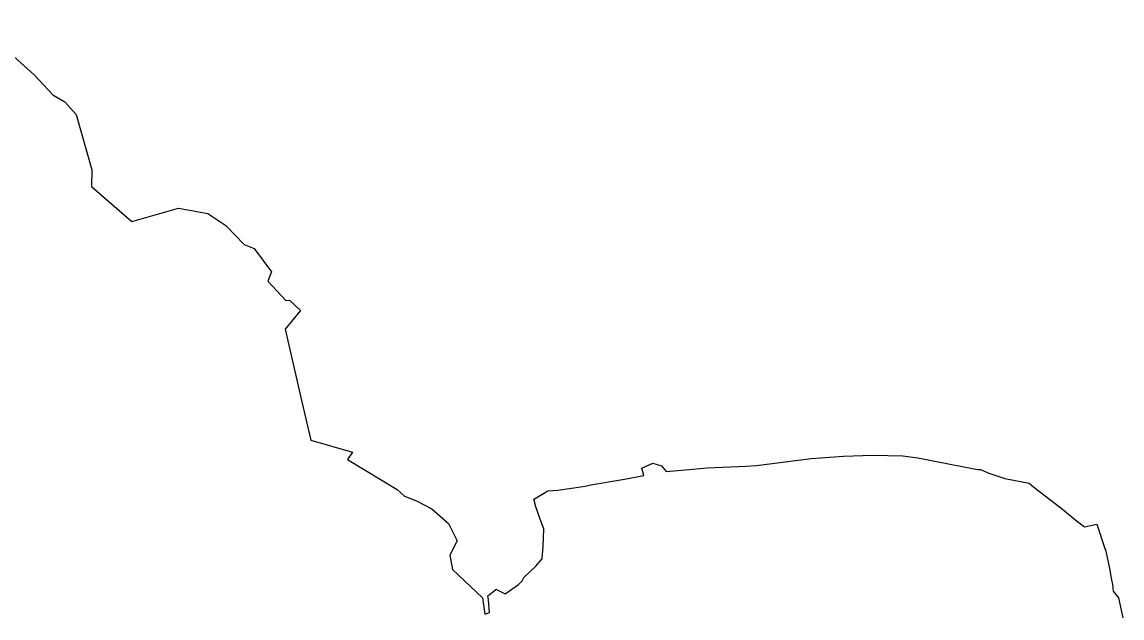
# Model space of a CAD drawing. Header units: metres. Extents: x 319750 to 415268, y 1725605 to 1842937.
# Drawn here: x 356965 to 359983, y 1739049 to 1740683 of the extents above; entities that cross this region are included whole.
import ezdxf

# ---------------------------------------------------------------- set-up
doc = ezdxf.new("R2010")
doc.units = ezdxf.units.M
doc.header["$MEASUREMENT"] = 0
doc.layers.add('DISTRICT BOUNDRY', color=86, linetype='Continuous')

msp = doc.modelspace()

# ---------------------------------------------------------------- linework, layer by layer
at = {"layer": 'DISTRICT BOUNDRY'}
msp.add_polyline3d([(356837.1, 1740682.9, 0), (356999.3, 1740537.3, 0), (357049.3, 1740482.8, 0), (357082.2, 1740464.4, 0), (357113.9, 1740429.6, 0), (357157, 1740277.9, 0), (357155.8, 1740232, 0), (357266.4, 1740135.8, 0), (357394.7, 1740173, 0), (357474.8, 1740157.7, 0), (357524.3, 1740124.7, 0), (357575, 1740073.1, 0), (357601.7, 1740062.4, 0), (357649.7, 1739998.3, 0), (357639.9, 1739972.8, 0), (357689, 1739919.1, 0), (357699.3, 1739920.6, 0), (357729.1, 1739892.3, 0), (357687.4, 1739840.6, 0), (357732.6, 1739641.2, 0), (357757.2, 1739536.8, 0), (357871.5, 1739503.7, 0), (357858, 1739483.2, 0), (357994.6, 1739401.3, 0), (358014.5, 1739382.7, 0), (358047.6, 1739370.5, 0), (358089.8, 1739348.4, 0), (358135.6, 1739308.3, 0), (358159.1, 1739260.8, 0), (358138.6, 1739221.1, 0), (358145.9, 1739182.1, 0), (358228.3, 1739104.5, 0), (358235, 1739059.2, 0), (358247.3, 1739064.4, 0), (358244.6, 1739098.6, 0), (358243.1, 1739109.6, 0), (358264.6, 1739126.3, 0), (358266.4, 1739127.7, 0), (358266.7, 1739127.5, 0), (358291.1, 1739115.2, 0), (358327.5, 1739140.5, 0), (358337.3, 1739151.2, 0), (358341.9, 1739159.8, 0), (358374.7, 1739191, 0), (358392.3, 1739210.9, 0), (358394.8, 1739245.3, 0), (358396.6, 1739293.8, 0), (358387.1, 1739320.4, 0), (358375.1, 1739354.2, 0), (358368.9, 1739374.4, 0), (358396.3, 1739390.6, 0), (358408.1, 1739397.2, 0), (358435.6, 1739399.9, 0), (358509.7, 1739410.2, 0), (358525.4, 1739414, 0), (358617.9, 1739430, 0), (358671.4, 1739439.3, 0), (358665.9, 1739459.9, 0), (358696.1, 1739473.2, 0), (358720, 1739466.2, 0), (358732.3, 1739450.6, 0), (358805.5, 1739457.2, 0), (358843.6, 1739461, 0), (358951.5, 1739464.9, 0), (358980.2, 1739466.9, 0), (359130.3, 1739486.6, 0), (359218.7, 1739492.3, 0), (359298.8, 1739495.5, 0), (359381.7, 1739493.8, 0), (359422.6, 1739487.7, 0), (359506.8, 1739471.3, 0), (359582, 1739456.7, 0), (359588.3, 1739455.9, 0), (359594.5, 1739456.1, 0), (359617.3, 1739446.3, 0), (359661.1, 1739431.3, 0), (359728.7, 1739419.1, 0), (359739.8, 1739408.9, 0), (359819.3, 1739347, 0), (359857.6, 1739316.2, 0), (359879.8, 1739299.1, 0), (359913.9, 1739306.4, 0), (359935.5, 1739239.6, 0), (359938.7, 1739232.1, 0), (359948.8, 1739184.9, 0), (359953.6, 1739158, 0), (359956.7, 1739140.6, 0), (359958.9, 1739122.2, 0), (359973.8, 1739104, 0), (359985, 1739049.1, 0)], dxfattribs=at)

doc.saveas('drawing.dxf')
